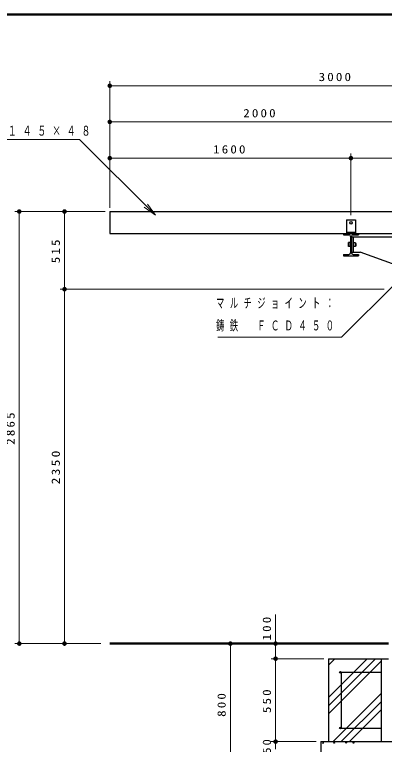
# Model space of a CAD drawing. Units: millimetres on the paper, scale 1:30. Extents: x -365 to 0, y -5 to 257.
# Drawn here: x -182.5 to -100.7, y 95.7 to 257 of the extents above; entities that cross this region are included whole.
import ezdxf

# ---------------------------------------------------------------- set-up
doc = ezdxf.new("R2010")
doc.units = ezdxf.units.MM
doc.layers.add('1_30', color=7, linetype='Continuous', lineweight=25)
doc.layers.add('NAKAMURA図枠', color=7, linetype='Continuous', lineweight=13)
doc.styles.add('ＭＳ ゴシック', font='')
doc.styles.get('ＭＳ ゴシック').set_extended_font_data('MS Gothic')

# ---------------------------------------------------------------- blocks, each defined once
blk = doc.blocks.new('filled_dot')
at = {"color": 0, "linetype": 'Continuous', "lineweight": -2, "const_width": 1.25}
blk.add_lwpolyline([(-0.625, 0, 1), (0.625, 0, 1)], format="xyb", close=True, dxfattribs=at)

msp = doc.modelspace()

# ---------------------------------------------------------------- linework, layer by layer
at = {"layer": '1_30', "lineweight": 13}
for p, q in [((-161.416, 214.311), (-161.416, 242.276)), ((-161.416, 241.276), (-61.416, 241.276)), ((-161.416, 233.276), (-94.749, 233.276)), ((-161.416, 214.311), (-161.416, 226.276)), ((-108.083, 212.645), (-108.083, 226.276)), ((-161.416, 225.276), (-108.083, 225.276)), ((-108.083, 225.276), (-81.416, 225.276)), ((-151.325, 212.662), (-153.447, 214.783)), ((-153.093, 215.137), (-151.325, 212.662)), ((-162.416, 213.478), (-182.416, 213.478)), ((-181.416, 117.978), (-181.416, 213.478)), ((-162.416, 213.478), (-172.416, 213.478)), ((-171.416, 196.311), (-171.416, 213.478)), ((-151.325, 212.662), (-153.8, 214.43)), ((-100.749, 196.311), (-172.416, 196.311)), ((-171.416, 117.978), (-171.416, 196.311)), ((-124.749, 114.645), (-124.749, 124.438)), ((-163.416, 117.978), (-182.416, 117.978)), ((-110.749, 117.978), (-135.749, 117.978)), ((-134.749, 91.311), (-134.749, 117.978)), ((-114.082, 114.645), (-125.749, 114.645)), ((-124.749, 96.311), (-124.749, 114.645)), ((-113.083, 113.22), (-111.658, 114.645)), ((-113.083, 106.035), (-104.474, 114.645)), ((-113.083, 104.239), (-102.678, 114.645)), ((-113.083, 102.443), (-101.416, 114.11)), ((-112.031, 96.311), (-101.416, 106.926)), ((-110.235, 96.311), (-101.416, 105.13)), ((-108.439, 96.311), (-101.416, 103.334)), ((-115.749, 96.311), (-125.749, 96.311)), ((-124.749, 94.645), (-124.749, 96.311))]:
    msp.add_line(p, q, dxfattribs=at)
at = {"layer": '1_30', "color": 40}
for p, q in [((-161.416, 213.478), (-61.416, 213.478)), ((-161.416, 213.478), (-161.416, 208.645)), ((-161.416, 208.645), (-61.416, 208.645))]:
    msp.add_line(p, q, dxfattribs=at)
at = {"layer": '1_30'}
for p, q in [((-109.083, 211.645), (-107.083, 211.645)), ((-109.083, 211.645), (-109.083, 208.645)), ((-107.083, 211.645), (-107.083, 208.645)), ((-109.749, 208.645), (-106.416, 208.645)), ((-109.749, 208.645), (-109.749, 208.345)), ((-109.749, 208.345), (-108.549, 208.345)), ((-109.083, 208.878), (-107.083, 208.878)), ((-107.616, 208.345), (-106.416, 208.345)), ((-106.416, 208.645), (-106.416, 208.345)), ((-108.269, 206.611), (-108.636, 206.611)), ((-108.636, 205.745), (-108.636, 206.611)), ((-108.269, 205.645), (-108.269, 206.711)), ((-108.269, 206.711), (-108.183, 206.711)), ((-108.183, 207.978), (-108.183, 204.378)), ((-107.983, 207.978), (-107.983, 204.378)), ((-107.983, 207.845), (-81.516, 207.845)), ((-107.583, 207.845), (-107.583, 204.511)), ((-107.496, 206.711), (-107.583, 206.711)), ((-107.496, 206.711), (-107.496, 205.645)), ((-107.063, 206.578), (-107.496, 206.578)), ((-107.063, 206.578), (-107.063, 205.778)), ((-108.269, 205.745), (-108.636, 205.745)), ((-108.269, 205.645), (-108.183, 205.645)), ((-107.496, 205.645), (-107.583, 205.645)), ((-107.063, 205.778), (-107.496, 205.778)), ((-106.936, 206.445), (-107.063, 206.445)), ((-106.936, 205.911), (-107.063, 205.911)), ((-106.936, 205.911), (-106.936, 206.445)), ((-109.749, 204.011), (-109.749, 203.711)), ((-109.749, 204.011), (-108.549, 204.011)), ((-109.749, 203.711), (-106.416, 203.711)), ((-107.983, 204.511), (-106.083, 204.511)), ((-107.616, 204.011), (-106.416, 204.011)), ((-106.416, 204.011), (-106.416, 203.711)), ((-98.083, 201.611), (-106.083, 204.511)), ((-113.082, 114.645), (-99.749, 114.645)), ((-113.082, 114.645), (-113.082, 96.311)), ((-101.416, 114.645), (-101.416, 96.311)), ((-110.249, 111.645), (-110.249, 99.311)), ((-110.249, 111.645), (-101.416, 111.645)), ((-110.249, 99.311), (-101.416, 99.311)), ((-114.749, 96.311), (-74.75, 96.311)), ((-114.749, 96.311), (-114.749, 91.311))]:
    msp.add_line(p, q, dxfattribs=at)
at = {"layer": '1_30', "lineweight": 50}
msp.add_line((-161.416, 117.978), (-99.749, 117.978), dxfattribs=at)
at = {"layer": '1_30', "lineweight": 13}
for points in [[(-151.325, 212.662), (-168.073, 229.41), (-219.646, 229.41)], [(-98.149, 197.665), (-110.144, 185.67), (-137.486, 185.67)]]:
    msp.add_lwpolyline(points, dxfattribs=at)
at = {"layer": '1_30'}
for centre, radius in [((-108.083, 210.978), 0.267), ((-110.416, 111.645), 0.167), ((-110.416, 99.311), 0.167), ((-114.263, 96.015), 0.0833), ((-111.794, 96.024), 0.0833), ((-109.132, 96.085), 0.0833), ((-107.515, 96.059), 0.0833)]:
    msp.add_circle(centre, radius, dxfattribs=at)
for centre, start, end in [((-108.549, 207.978), 0, 89.99998), ((-107.616, 207.978), 89.99998, 179.99996), ((-108.549, 204.378), 270.00002, 0), ((-107.616, 204.378), 179.99996, 269.99995)]:
    msp.add_arc(centre, 0.367, start, end, dxfattribs=at)
at = {"layer": 'NAKAMURA図枠', "lineweight": 50}
msp.add_line((0, 257), (-365, 257), dxfattribs=at)

# ---------------------------------------------------------------- block references
at = {"layer": '1_30', "lineweight": 13, "xscale": 0.4, "yscale": 0.4}
for p in [(-161.416, 241.276), (-161.416, 233.276), (-161.416, 225.276)]:
    msp.add_blockref('filled_dot', p, dxfattribs=at)
for p, rotation in [((-108.083, 225.276), 180), ((-181.416, 213.478), 270), ((-171.416, 213.478), 270), ((-171.416, 196.311), 270), ((-171.416, 196.311), 90), ((-181.416, 117.978), 90), ((-171.416, 117.978), 90), ((-134.749, 117.978), 270), ((-124.749, 117.978), 270), ((-124.749, 114.645), 270), ((-124.749, 114.645), 90), ((-124.749, 96.311), 90), ((-124.749, 96.311), 270)]:
    msp.add_blockref('filled_dot', p, dxfattribs=dict(at, rotation=rotation))

# ---------------------------------------------------------------- texts
at = {"layer": '1_30', "style": 'ＭＳ ゴシック'}
for s, insert, char_height, attachment_point in [('\\T1.33;\\W1.15;3000', (-111.416, 242.276), 1.833, 8), ('\\T1.33;\\W1.15;2000', (-128.083, 234.276), 1.833, 8), ('\\T1.64;\\W0.65;木質樹脂アルミ複合材\u3000１４５×４８', (-220.092, 231.21), 2.199, 4), ('\\T1.33;\\W1.15;1600', (-134.749, 226.276), 1.833, 8), ('\\T1.64;\\W0.6;マルチジョイント：', (-137.903, 193.17), 2.199, 4), ('\\T1.64;\\W0.6;鋳鉄\u3000ＦＣＤ４５０', (-137.903, 188.17), 2.199, 4)]:
    msp.add_mtext(s, dxfattribs=dict(at, insert=insert, char_height=char_height, attachment_point=attachment_point))
at = {"layer": '1_30', "char_height": 1.833, "attachment_point": 8, "rotation": 90, "style": 'ＭＳ ゴシック'}
for s, insert in [('\\T1.33;\\W1.15;515', (-172.416, 204.895)), ('\\T1.33;\\W1.15;2865', (-182.416, 165.728)), ('\\T1.33;\\W1.2;2350', (-172.416, 157.145)), ('\\T1.33;\\W1.15;100', (-125.749, 121.522)), ('\\T1.33;\\W1.15;800', (-135.749, 104.645)), ('\\T1.33;\\W1.15;550', (-125.749, 105.478)), ('\\T1.34;\\W1.1;50', (-125.749, 95.478))]:
    msp.add_mtext(s, dxfattribs=dict(at, insert=insert))

doc.saveas('drawing.dxf')
